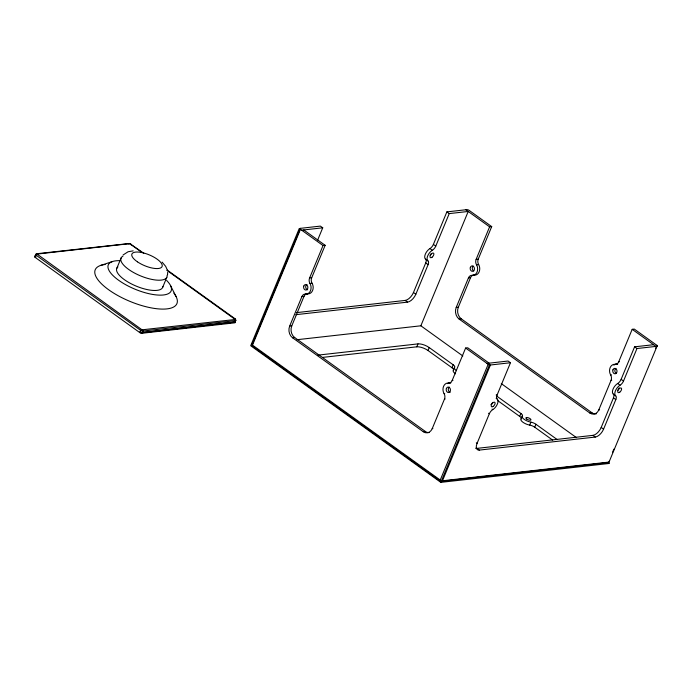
<?xml version="1.0" encoding="UTF-8"?>
<svg xmlns="http://www.w3.org/2000/svg" width="692" height="692" viewBox="0 0 692 692"><rect width="100%" height="100%" fill="white"/><g stroke="black" fill="none" stroke-linecap="round" stroke-linejoin="round"><path stroke-width="1.04" d="M167.55 274.793L167.672 272.345M35.301 255.659L35.664 257.312L35.439 256.637A1.704 0.614 22.5 0 1 35.301 255.659L36.434 253.774L129.62 243.472L143.772 253.229M128.608 243.956L129.577 243.472M130.849 244.691L130.745 243.835M162.655 287.379L166.789 277.371M235.289 320.119L235.436 319.021L167.3 270.139M607.585 462.585A1.704 0.865 -54.3 0 1 607.247 462.688L440.674 481.398L252.943 346.458A1.704 0.865 -54.3 0 1 252.502 345.118A1.704 0.614 22.5 0 1 252.364 344.14L300.328 228.351L320.361 226.102L322.732 227.806L317.689 239.994M429.101 432.604A8.503 6.643 83.6 0 1 425.355 431.462L423.253 431.704L292.552 337.765A8.503 6.643 83.6 0 1 289.645 326.166L301.894 296.591A5.104 3.988 83.6 0 1 305.579 294.083A6.799 5.32 83.6 0 0 310.492 290.735A6.799 5.32 83.6 0 0 309.964 283.486A5.104 3.988 83.6 0 1 309.575 278.054L323.034 245.548L325.145 245.314L311.685 277.812A5.104 3.988 83.6 0 0 312.075 283.253A6.799 5.32 83.6 0 1 312.594 290.502A6.799 5.32 83.6 0 1 307.689 293.849A5.104 3.988 83.6 0 0 304.004 296.358L301.894 296.591M425.355 431.462L294.662 337.523A8.503 6.643 83.6 0 1 291.756 325.923L304.004 296.358M296.453 312.637L405.166 300.423A8.503 4.334 -54.3 0 0 413.47 292.508L425.718 262.934A5.104 2.595 -54.3 0 0 425.563 259.163A6.799 3.469 -54.3 0 1 425.346 254.137A6.799 3.469 -54.3 0 1 429.948 248.566A5.104 2.595 -54.3 0 0 433.4 244.397L446.868 211.89L466.892 209.641A1.704 0.614 22.5 0 1 469.133 210.377L491.709 226.604L478.25 259.102A5.104 3.988 83.6 0 0 478.639 264.543A6.799 5.32 83.6 0 1 479.158 271.792A6.799 5.32 83.6 0 1 474.254 275.139A5.104 3.988 83.6 0 0 470.569 277.648L468.458 277.881L456.21 307.456A8.503 6.643 83.6 0 0 459.116 319.055L589.818 412.994L591.928 412.752A8.503 6.643 83.6 0 0 596.348 413.807M295.718 314.696L407.545 302.136A8.503 4.334 -54.3 0 0 415.849 294.212L428.097 264.638A5.104 2.595 -54.3 0 0 427.933 260.875A6.799 3.469 -54.3 0 1 427.717 255.841A6.799 3.469 -54.3 0 1 432.327 250.279A5.104 2.595 -54.3 0 0 435.778 246.101L449.238 213.594L468.216 211.467L420.857 325.794L296.98 339.711M322.567 357.401L416.783 346.822L418.003 343.889A8.503 3.062 22.5 0 1 429.213 347.566L453.182 364.796A5.104 1.834 22.5 0 1 454.601 367.314A6.799 2.448 22.5 0 0 456.486 370.67M455.578 373.818A6.799 2.448 22.5 0 1 453.381 370.246A5.104 1.834 22.5 0 0 451.971 367.729L428.002 350.498L429.213 347.566M468.458 277.881A5.104 3.988 83.6 0 1 472.143 275.373A6.799 5.32 83.6 0 0 477.056 272.025A6.799 5.32 83.6 0 0 476.528 264.776A5.104 3.988 83.6 0 1 476.139 259.344L489.607 226.838L491.709 226.604M591.928 412.752L461.227 318.813A8.503 6.643 83.6 0 1 458.32 307.213L470.569 277.648M451.971 367.729L453.182 364.796M453.381 370.246L454.601 367.314M423.253 431.704A8.503 6.643 83.6 0 0 432.223 428.642L444.472 399.076A5.104 3.988 83.6 0 0 444.082 393.636A6.799 5.32 83.6 0 1 443.563 386.387A6.799 5.32 83.6 0 1 448.477 383.039A5.104 3.988 83.6 0 0 452.153 380.531L452.949 380.444M452.153 380.531L465.621 348.033L467.723 347.791L489.114 363.162M323.034 245.548L299.273 228.464L250.703 345.723L440.813 482.367L489.382 365.108L465.621 348.033M589.818 412.994A8.503 6.643 83.6 0 0 598.788 409.932L611.045 380.366A5.104 3.988 83.6 0 0 610.647 374.926A6.799 5.32 83.6 0 1 610.128 367.677A6.799 5.32 83.6 0 1 615.041 364.329A5.104 3.988 83.6 0 0 618.717 361.821L632.185 329.323L634.296 329.081L656.864 345.308A1.704 0.614 22.5 0 1 657.002 346.285L636.969 348.534L623.509 381.032A5.104 2.595 -54.3 0 1 620.058 385.21A6.799 3.469 -54.3 0 0 615.447 390.781A6.799 3.469 -54.3 0 0 615.664 395.807A5.104 2.595 -54.3 0 1 615.828 399.578L603.58 429.144A8.503 4.334 -54.3 0 1 595.276 437.067L479.314 450.094A8.503 4.334 -54.3 0 1 477.073 443.356L489.322 413.781A5.104 2.595 -54.3 0 1 492.773 409.612A6.799 3.469 -54.3 0 0 497.384 404.042A6.799 3.469 -54.3 0 0 497.167 399.016A5.104 2.595 -54.3 0 1 497.003 395.244L510.462 362.738L490.438 364.995L442.473 480.784A1.704 1.332 83.6 0 1 440.674 481.398A1.704 0.865 -54.3 0 1 440.233 480.049L252.502 345.118L300.466 229.32A1.704 0.614 22.5 0 1 300.328 228.351M552.7 440.129L534.726 427.206A5.104 1.834 22.5 0 0 529.7 425.096A6.799 2.448 22.5 0 1 522.996 422.284A6.799 2.448 22.5 0 1 521.111 418.928A5.104 1.834 22.5 0 0 519.692 416.402L520.912 413.479L496.294 395.781M521.111 418.928L522.322 415.996A5.104 1.834 22.5 0 0 520.912 413.479M529.7 425.096L530.911 422.163A6.799 2.448 22.5 0 1 524.207 419.352A6.799 2.448 22.5 0 1 522.322 415.996M534.726 427.206L535.937 424.274A5.104 1.834 22.5 0 0 530.911 422.163M475.603 448.26A8.503 4.334 -54.3 0 0 476.935 448.381L592.897 435.363A8.503 4.334 -54.3 0 0 601.201 427.44L613.449 397.865A5.104 2.595 -54.3 0 0 613.294 394.094A6.799 3.469 -54.3 0 1 613.077 389.068A6.799 3.469 -54.3 0 1 617.679 383.506A5.104 2.595 -54.3 0 0 621.131 379.328L634.599 346.822L653.568 344.694M612.628 452.118L613.865 449.125M655.627 348.301L656.864 345.308M657.002 346.285L609.038 462.074A1.704 1.332 83.6 0 1 607.247 462.688M116.766 268.401L121.135 257.891M123.064 254.993L128.098 251.75L133.184 250.867M36.806 253.895L142.042 329.825L235.323 319.479L235.306 318.986M100.418 265.512L112.286 261.602M36.875 254.379L35.136 257.372L139.689 332.523A1.704 0.614 22.5 0 0 141.938 333.259L234.709 322.835A1.704 0.614 22.5 0 0 234.873 322.117M141.436 329.53L139.689 332.523L141.341 332.826L234.251 322.117M35.664 257.312L35.136 257.372A1.704 0.614 22.5 0 1 34.998 256.395M301.651 230.177L322.732 227.806M309.575 278.054L311.685 277.812M476.139 259.344L478.25 259.102M309.964 283.486L312.075 283.253M476.528 264.776L478.639 264.543M305.579 294.083L307.689 293.849M472.143 275.373L474.254 275.139M289.645 326.166L291.756 325.923M456.21 307.456L458.32 307.213M292.552 337.765L294.662 337.523M459.116 319.055L461.227 318.813M317.567 355.169L418.003 343.889M487.004 363.404L508.092 361.034L510.462 362.738M618.717 361.821L619.383 361.752M448.477 383.039L450.578 382.806A5.104 3.988 83.6 0 0 450.855 382.823M615.041 364.329L617.143 364.096A5.104 3.988 83.6 0 0 617.688 364.104M444.082 393.636L444.74 393.558M610.647 374.926L611.443 374.839M444.472 399.076L445.138 398.999M611.045 380.366L611.702 380.289M432.223 428.642L432.889 428.573M598.788 409.932L599.583 409.846M440.813 482.367L609.488 463.424M140.268 332.497L140 331.788A1.704 0.614 22.5 0 0 142.241 332.523L235.012 322.1L235.678 320.422L235.323 319.479M234.112 322.411L235.012 322.1A1.704 0.614 22.5 0 0 234.977 321.209M141.341 332.826C142.613 333.293 143.417 330.707 142.552 329.902M465.837 209.762L489.607 226.838M632.185 329.323L655.947 346.398M446.868 211.89L449.238 213.594M634.599 346.822L636.969 348.534M433.4 244.397L435.778 246.101M621.131 379.328L623.509 381.032M429.948 248.566L432.327 250.279M617.679 383.506L620.058 385.21M425.563 259.163L427.933 260.875M613.294 394.094L615.664 395.807M425.718 262.934L428.097 264.638M613.449 397.865L615.828 399.578M413.47 292.508L415.849 294.212M601.201 427.44L603.58 429.144M405.166 300.423L407.545 302.136M592.897 435.363L595.276 437.067M303.762 229.943L325.145 245.314M420.857 325.794L462.827 355.956M501.293 383.61L576.488 437.655M496.259 394.708L497.003 395.244M535.937 424.274L556.913 439.351M496.121 398.263L497.167 399.016M497.548 400.486L519.692 416.402M492.038 409.076L492.773 409.612M488.578 413.254L489.322 413.781M476.33 442.819L477.073 443.356M476.935 448.381L479.314 450.094M141.54 252.148L130.926 244.51A1.704 0.614 22.5 0 0 128.677 243.774L35.915 254.198A1.704 0.614 22.5 0 0 36.045 255.166L140.606 330.326A1.704 0.614 22.5 0 0 142.846 331.061L235.617 320.638A1.704 0.614 22.5 0 0 235.479 319.669L166.867 270.347M162.118 262.121L165.673 266.368L167.248 269.828M170.44 285.407L176.019 296.461M167.109 275.226A24.825 8.935 22.5 0 1 139.576 275.477A24.825 8.935 22.5 0 1 122.977 256.152M162.88 286.479A24.825 8.935 22.5 0 1 135.191 285.684A24.825 8.935 22.5 0 1 117.917 266.93M166.634 280.433A34.012 12.24 22.5 0 1 157.837 295.052A34.012 12.24 22.5 0 1 114.509 276.982A34.012 12.24 22.5 0 1 119.188 260.65M173.83 293.105A44.21 15.916 22.5 0 1 157.984 308.857A44.21 15.916 22.5 0 1 104.544 286.575A44.21 15.916 22.5 0 1 105.175 264.482M416.783 346.822A8.503 3.062 22.5 0 1 428.002 350.498M613.865 365.142A6.799 5.32 83.6 0 1 617.143 364.096M616.191 373.317A2.725 2.128 83.6 0 1 614.859 370.895A2.725 2.128 83.6 0 1 615.932 368.429M473.804 270.927A2.725 2.128 83.6 0 1 472.307 268.678A2.725 2.128 83.6 0 1 473.164 266.083M431.151 253.687A2.725 1.384 -54.3 0 1 430.069 255.184M490.438 364.995A1.704 0.614 22.5 0 1 488.197 364.252L440.233 480.049A1.704 0.614 22.5 0 0 442.473 480.784L609.038 462.074A1.704 0.614 22.5 0 0 609.107 461.261M619.184 387.771A2.725 1.384 -54.3 0 1 617.601 390.297M492.557 402.407A2.725 1.384 -54.3 0 1 490.896 404.664M447.62 383.602A6.799 5.32 83.6 0 1 450.578 382.806M307.637 289.766A2.725 2.128 83.6 0 1 305.734 287.37A2.725 2.128 83.6 0 1 306.98 284.542M450.224 392.252A2.725 2.128 83.6 0 1 448.338 389.985A2.725 2.128 83.6 0 1 449.368 387.139M252.943 346.458A1.704 1.332 83.6 0 1 252.364 344.14M137.431 261.827A16.323 5.873 22.5 0 0 162.066 266.584A16.323 5.873 22.5 0 0 141.497 252.493A16.323 5.873 22.5 0 0 137.431 261.827M303.779 286.09A2.725 2.128 83.6 0 0 305.959 290.034A2.725 2.128 83.6 0 0 307.464 285.848A2.725 2.128 83.6 0 0 303.779 286.09M446.366 388.567A2.725 2.128 83.6 0 0 448.546 392.511A2.725 2.128 83.6 0 0 450.042 388.324A2.725 2.128 83.6 0 0 446.366 388.567M612.93 369.857A2.725 2.128 83.6 0 0 615.11 373.801A2.725 2.128 83.6 0 0 616.607 369.615A2.725 2.128 83.6 0 0 612.93 369.857M470.352 267.38A2.725 2.128 83.6 0 0 472.524 271.325A2.725 2.128 83.6 0 0 474.029 267.138A2.725 2.128 83.6 0 0 470.352 267.38M432.033 257.242A2.725 1.384 -54.3 0 0 433.573 253.203A2.725 1.384 -54.3 0 0 430.208 255.668A2.725 1.384 -54.3 0 0 432.033 257.242M619.764 392.174A2.725 1.384 -54.3 0 0 621.304 388.134A2.725 1.384 -54.3 0 0 617.939 390.599A2.725 1.384 -54.3 0 0 619.764 392.174M493.258 406.386A2.725 1.384 -54.3 0 0 494.797 402.346A2.725 1.384 -54.3 0 0 491.432 404.811A2.725 1.384 -54.3 0 0 493.258 406.386M526.655 419.006A2.725 0.977 22.5 0 0 530.885 420.001A2.725 0.977 22.5 0 0 527.736 417.622A2.725 0.977 22.5 0 0 526.655 419.006"/></g></svg>
